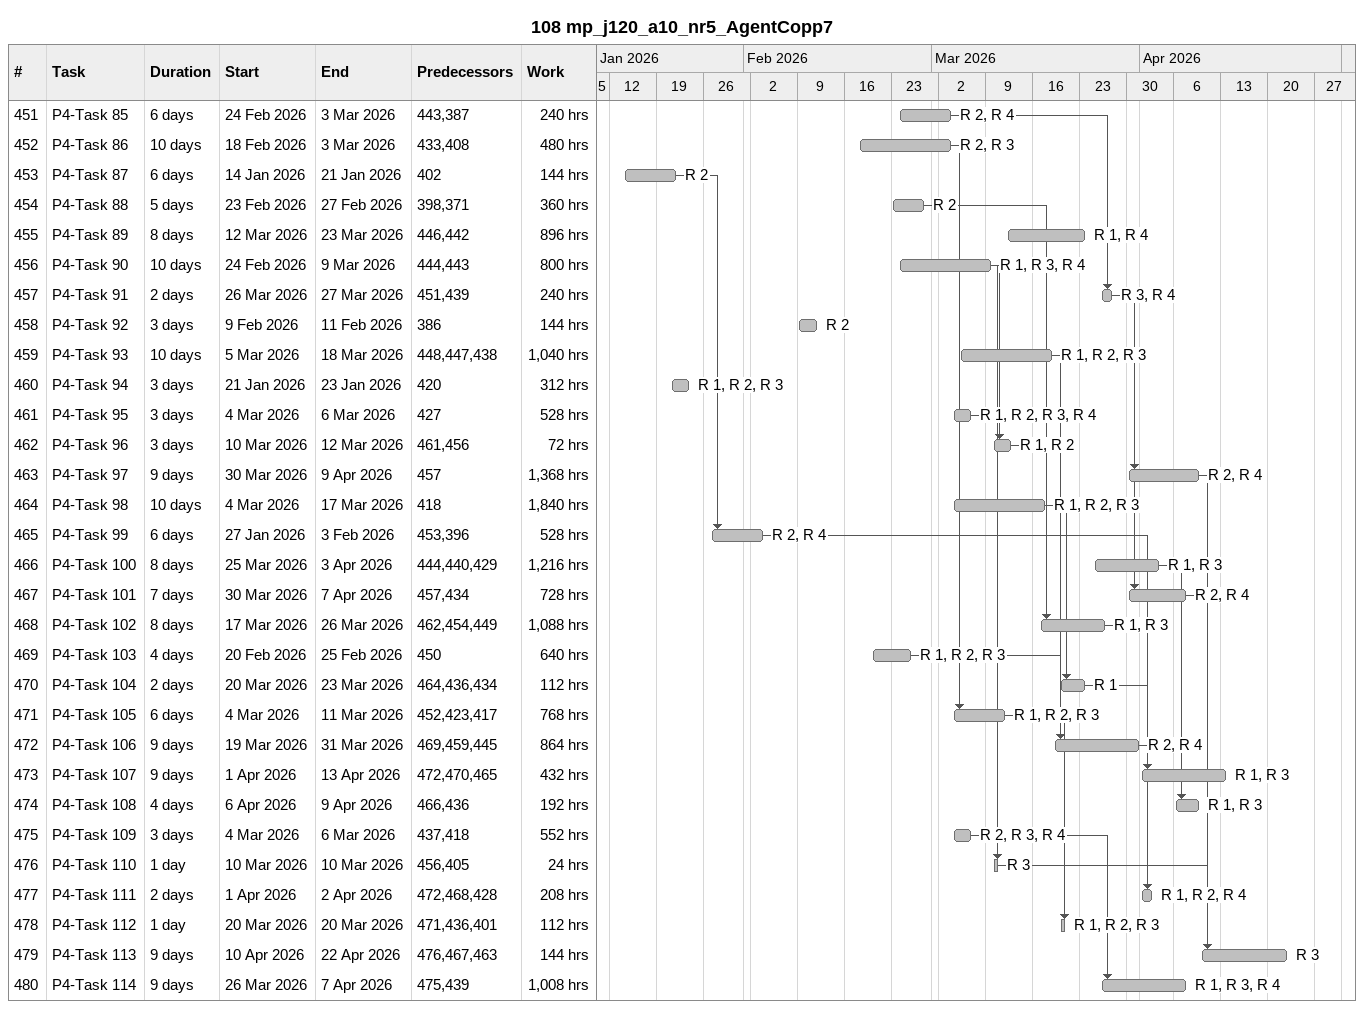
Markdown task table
108 mp_j120_a10_nr5_AgentCopp7

| ID | Task | Duration | Start | Finish | Predecessors | Resources | Work (h) |
|---|---|---|---|---|---|---|---|
| 451 | P4-Task 85 | 6d | 2026-02-24 | 2026-03-03 | 443, 387 | R 2, R 4 | 240 |
| 452 | P4-Task 86 | 10d | 2026-02-18 | 2026-03-03 | 433, 408 | R 2, R 3 | 480 |
| 453 | P4-Task 87 | 6d | 2026-01-14 | 2026-01-21 | 402 | R 2 | 144 |
| 454 | P4-Task 88 | 5d | 2026-02-23 | 2026-02-27 | 398, 371 | R 2 | 360 |
| 455 | P4-Task 89 | 8d | 2026-03-12 | 2026-03-23 | 446, 442 | R 1, R 4 | 896 |
| 456 | P4-Task 90 | 10d | 2026-02-24 | 2026-03-09 | 444, 443 | R 1, R 3, R 4 | 800 |
| 457 | P4-Task 91 | 2d | 2026-03-26 | 2026-03-27 | 451, 439 | R 3, R 4 | 240 |
| 458 | P4-Task 92 | 3d | 2026-02-09 | 2026-02-11 | 386 | R 2 | 144 |
| 459 | P4-Task 93 | 10d | 2026-03-05 | 2026-03-18 | 448, 447, 438 | R 1, R 2, R 3 | 1040 |
| 460 | P4-Task 94 | 3d | 2026-01-21 | 2026-01-23 | 420 | R 1, R 2, R 3 | 312 |
| 461 | P4-Task 95 | 3d | 2026-03-04 | 2026-03-06 | 427 | R 1, R 2, R 3, R 4 | 528 |
| 462 | P4-Task 96 | 3d | 2026-03-10 | 2026-03-12 | 461, 456 | R 1, R 2 | 72 |
| 463 | P4-Task 97 | 9d | 2026-03-30 | 2026-04-09 | 457 | R 2, R 4 | 1368 |
| 464 | P4-Task 98 | 10d | 2026-03-04 | 2026-03-17 | 418 | R 1, R 2, R 3 | 1840 |
| 465 | P4-Task 99 | 6d | 2026-01-27 | 2026-02-03 | 453, 396 | R 2, R 4 | 528 |
| 466 | P4-Task 100 | 8d | 2026-03-25 | 2026-04-03 | 444, 440, 429 | R 1, R 3 | 1216 |
| 467 | P4-Task 101 | 7d | 2026-03-30 | 2026-04-07 | 457, 434 | R 2, R 4 | 728 |
| 468 | P4-Task 102 | 8d | 2026-03-17 | 2026-03-26 | 462, 454, 449 | R 1, R 3 | 1088 |
| 469 | P4-Task 103 | 4d | 2026-02-20 | 2026-02-25 | 450 | R 1, R 2, R 3 | 640 |
| 470 | P4-Task 104 | 2d | 2026-03-20 | 2026-03-23 | 464, 436, 434 | R 1 | 112 |
| 471 | P4-Task 105 | 6d | 2026-03-04 | 2026-03-11 | 452, 423, 417 | R 1, R 2, R 3 | 768 |
| 472 | P4-Task 106 | 9d | 2026-03-19 | 2026-03-31 | 469, 459, 445 | R 2, R 4 | 864 |
| 473 | P4-Task 107 | 9d | 2026-04-01 | 2026-04-13 | 472, 470, 465 | R 1, R 3 | 432 |
| 474 | P4-Task 108 | 4d | 2026-04-06 | 2026-04-09 | 466, 436 | R 1, R 3 | 192 |
| 475 | P4-Task 109 | 3d | 2026-03-04 | 2026-03-06 | 437, 418 | R 2, R 3, R 4 | 552 |
| 476 | P4-Task 110 | 1d | 2026-03-10 | 2026-03-10 | 456, 405 | R 3 | 24 |
| 477 | P4-Task 111 | 2d | 2026-04-01 | 2026-04-02 | 472, 468, 428 | R 1, R 2, R 4 | 208 |
| 478 | P4-Task 112 | 1d | 2026-03-20 | 2026-03-20 | 471, 436, 401 | R 1, R 2, R 3 | 112 |
| 479 | P4-Task 113 | 9d | 2026-04-10 | 2026-04-22 | 476, 467, 463 | R 3 | 144 |
| 480 | P4-Task 114 | 9d | 2026-03-26 | 2026-04-07 | 475, 439 | R 1, R 3, R 4 | 1008 |
